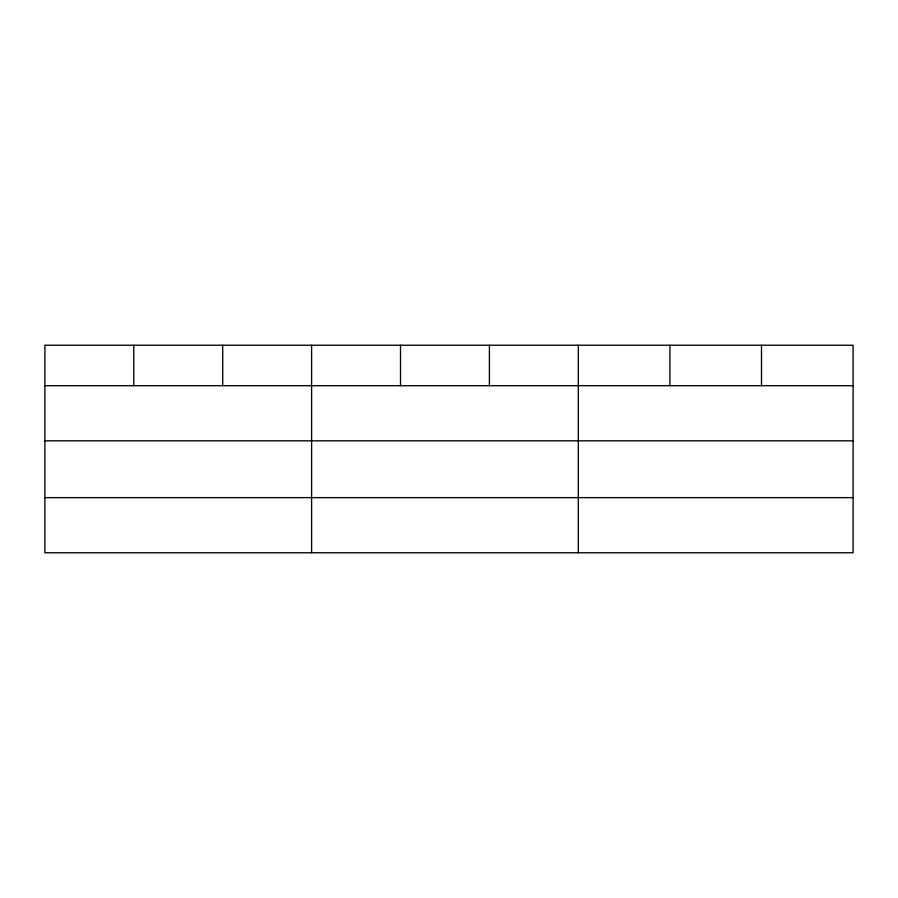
<?xml version="1.0" encoding="UTF-8"?>
<svg xmlns="http://www.w3.org/2000/svg" width="898" height="898" viewBox="0 0 898 898"><rect width="100%" height="100%" fill="white"/><g stroke="black" fill="none" stroke-linecap="round" stroke-linejoin="round"><path stroke-width="1.35" d="M853.1 440.828L853.1 345.236L44.9 345.236L44.9 552.764L853.1 552.764L853.1 440.828L44.9 440.828M44.9 385.691L853.1 385.691M44.9 497.627L853.1 497.627M761.504 345.236L761.504 385.691M669.908 345.236L669.908 385.691M578.312 345.236L578.312 552.764M489.41 345.236L489.41 385.691M400.508 345.236L400.508 385.691M311.606 345.236L311.606 552.764M222.704 345.236L222.704 385.691M133.802 345.236L133.802 385.691"/></g></svg>
